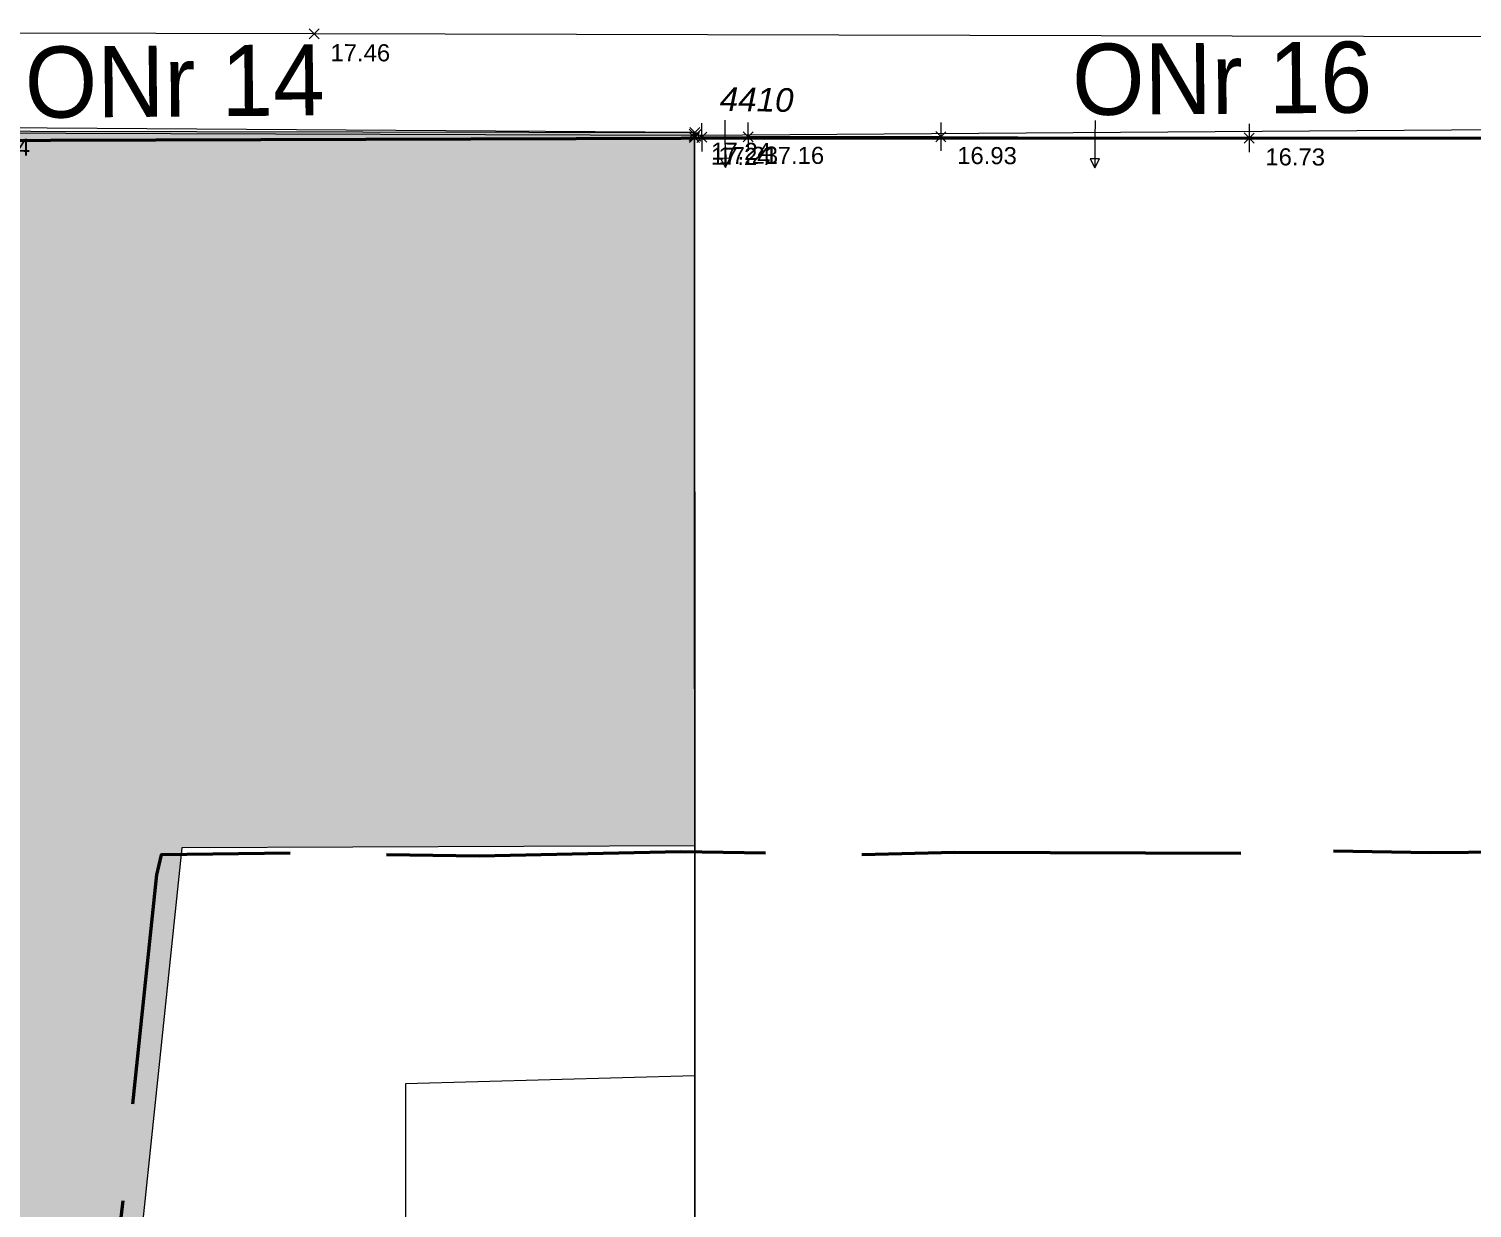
# Model space of a CAD drawing. Header units: metres. Extents: x -208 to 1512, y -277 to 123.
# Drawn here: x 735.44 to 765.89, y -22.43 to 2.43 of the extents above; entities that cross this region are included whole.
import ezdxf
from ezdxf.enums import TextEntityAlignment as Align

# ---------------------------------------------------------------- set-up
doc = ezdxf.new("R2010")
doc.units = ezdxf.units.M
doc.header["$MEASUREMENT"] = 0
for name, color, linetype in [('725 Nachbarbebauung', 7, 'Continuous'), ('730_DKM_Grenzen', 7, 'Continuous'), ('730_DKM_Punkte', 7, 'Continuous'), ('740_WienGV_Flwd-Bebauungsplan', 7, 'Continuous'), ('740_WienGV_L_Gebäude', 7, 'Continuous'), ('740_WienGV_T_Gebäude', 7, 'Continuous'), ('740_WienGV_T_Mauer_Sockel', 7, 'Continuous'), ('740_WienGV_T_Straßen_ Gehsteige_ Schienen', 7, 'Continuous'), ('740_WienGV_unbrauchbares', 7, 'Continuous'), ('918 Lageplan Beschriftung.x', 7, 'Continuous')]:
    doc.layers.add(name, color=color, linetype=linetype)
doc.styles.add('ERSTELLTER_STIL_1', font='arial.ttf')
doc.styles.add('ERSTELLTER_STIL_3', font='arial.ttf')
doc.styles.add('ERSTELLTER_STIL_5', font='arial.ttf', dxfattribs={"width": 0.936858})

# ---------------------------------------------------------------- blocks, each defined once
blk = doc.blocks.new('Decke_71_5', base_point=(749.487, 0.142))
at = {"layer": '725 Nachbarbebauung', "linetype": 'Continuous', "lineweight": 0, "true_color": 0x1f1f1f}
blk.add_hatch(color=250, dxfattribs=at).paths.add_polyline_path([(749.487, 0.142), (749.493, 0.247), (724.973, 0.298), (720.056, -43.986), (735.581, -44.294), (738.671, -14.836), (749.489, -14.794)])
at = {"layer": '725 Nachbarbebauung', "color": 8, "linetype": 'Continuous', "lineweight": 13, "flags": 128}
blk.add_lwpolyline([(749.487, 0.142), (749.489, -14.794), (738.671, -14.836), (735.581, -44.294), (720.056, -43.986), (724.973, 0.298), (749.493, 0.247)], close=True, dxfattribs=at)
blk = doc.blocks.new('FIG0200[517]_5', base_point=(749.498, 0.188))
at = {"layer": '730_DKM_Punkte', "color": 8, "linetype": 'Continuous', "lineweight": 13}
for p, q in [((749.371, 0.066), (749.625, 0.311)), ((749.375, 0.316), (749.621, 0.061))]:
    blk.add_line(p, q, dxfattribs=at)
at = {"layer": '730_DKM_Punkte', "color": 8, "lineweight": 13, "style": 'ERSTELLTER_STIL_1'}
blk.add_attdef('PNUM', text='', height=0.5, rotation=358.95, dxfattribs=at).set_placement((750.115, -0.221), align=Align.BOTTOM_LEFT)
blk = doc.blocks.new('EG_MARKER0[715]_5', base_point=(749.638, 0.144))
at = {"layer": '740_WienGV_T_Gebäude', "color": 252, "linetype": 'Continuous', "lineweight": 13, "true_color": 0x949494}
blk.add_line((749.634, 0.444), (749.642, -0.156), dxfattribs=at)
blk = doc.blocks.new('EG_MARKER0[716]_5', base_point=(750.616, 0.157))
at = {"layer": '740_WienGV_T_Gebäude', "color": 252, "linetype": 'Continuous', "lineweight": 13, "true_color": 0x949494}
blk.add_line((750.612, 0.457), (750.62, -0.143), dxfattribs=at)
blk = doc.blocks.new('BW00100[717]_5', base_point=(750.128, 0.007))
at = {"layer": '740_WienGV_T_Gebäude', "color": 252, "linetype": 'Continuous', "lineweight": 13, "true_color": 0x949494}
for p, q in [((750.122, 0.507), (750.127, 0.15)), ((750.127, 0.15), (750.136, -0.493)), ((750.229, -0.298), (750.036, -0.301)), ((750.036, -0.301), (750.136, -0.493)), ((750.136, -0.493), (750.229, -0.298))]:
    blk.add_line(p, q, dxfattribs=at)
blk = doc.blocks.new('EF_MARKER0[718]_5', base_point=(754.683, 0.157))
at = {"layer": '740_WienGV_T_Gebäude', "color": 252, "linetype": 'Continuous', "lineweight": 13, "true_color": 0x949494}
blk.add_line((754.685, 0.457), (754.682, -0.143), dxfattribs=at)
blk = doc.blocks.new('EF_MARKER0[719]_5', base_point=(761.185, 0.129))
at = {"layer": '740_WienGV_T_Gebäude', "color": 252, "linetype": 'Continuous', "lineweight": 13, "true_color": 0x949494}
blk.add_line((761.186, 0.429), (761.184, -0.171), dxfattribs=at)
blk = doc.blocks.new('BW00110[720]_5', base_point=(757.933, 0))
at = {"layer": '740_WienGV_T_Gebäude', "color": 252, "linetype": 'Continuous', "lineweight": 13, "true_color": 0x949494}
for p, q in [((757.936, 0.5), (757.934, 0.143)), ((757.934, 0.143), (757.931, -0.5)), ((758.028, -0.307), (757.835, -0.306)), ((757.835, -0.306), (757.931, -0.5)), ((757.931, -0.5), (758.028, -0.307))]:
    blk.add_line(p, q, dxfattribs=at)
blk = doc.blocks.new('DEF010[744]_5', base_point=(749.638, 0.144))
at = {"layer": '740_WienGV_T_Mauer_Sockel', "color": 252, "linetype": 'Continuous', "lineweight": 13, "true_color": 0x949494}
for p, q in [((749.531, 0.248), (749.746, 0.039)), ((749.743, 0.251), (749.534, 0.036))]:
    blk.add_line(p, q, dxfattribs=at)
at = {"layer": '740_WienGV_T_Mauer_Sockel', "color": 252, "lineweight": 13, "true_color": 0x949494, "style": 'ERSTELLTER_STIL_3'}
blk.add_attdef('HOEHE', text='', height=0.36, rotation=0.7674, dxfattribs=at).set_placement((749.99, -0.246), align=Align.MIDDLE_LEFT)
blk = doc.blocks.new('DEF010[788]_5', base_point=(754.683, 0.157))
at = {"layer": '740_WienGV_T_Mauer_Sockel', "color": 252, "linetype": 'Continuous', "lineweight": 13, "true_color": 0x949494}
for p, q in [((754.79, 0.263), (754.577, 0.052)), ((754.578, 0.264), (754.789, 0.051))]:
    blk.add_line(p, q, dxfattribs=at)
at = {"layer": '740_WienGV_T_Mauer_Sockel', "color": 252, "lineweight": 13, "true_color": 0x949494, "style": 'ERSTELLTER_STIL_3'}
blk.add_attdef('HOEHE', text='', height=0.36, rotation=359.752, dxfattribs=at).set_placement((755.028, -0.238), align=Align.MIDDLE_LEFT)
blk = doc.blocks.new('DEF010[809]_5', base_point=(749.493, 0.247))
at = {"layer": '740_WienGV_T_Gebäude', "color": 252, "linetype": 'Continuous', "lineweight": 13, "true_color": 0x949494}
for p, q in [((749.6, 0.353), (749.386, 0.142)), ((749.388, 0.354), (749.598, 0.141))]:
    blk.add_line(p, q, dxfattribs=at)
at = {"layer": '740_WienGV_T_Gebäude', "color": 252, "lineweight": 13, "true_color": 0x949494, "style": 'ERSTELLTER_STIL_3'}
blk.add_attdef('HOEHE', text='', height=0.36, rotation=359.6239, dxfattribs=at).set_placement((749.837, -0.146), align=Align.MIDDLE_LEFT)
blk = doc.blocks.new('DEF010[837]_5', base_point=(749.487, 0.142))
at = {"layer": '740_WienGV_T_Gebäude', "color": 252, "linetype": 'Continuous', "lineweight": 13, "true_color": 0x949494}
for p, q in [((749.594, 0.247), (749.38, 0.036)), ((749.382, 0.248), (749.593, 0.035))]:
    blk.add_line(p, q, dxfattribs=at)
at = {"layer": '740_WienGV_T_Gebäude', "color": 252, "lineweight": 13, "true_color": 0x949494, "style": 'ERSTELLTER_STIL_3'}
blk.add_attdef('HOEHE', text='', height=0.36, rotation=359.6239, dxfattribs=at).set_placement((749.831, -0.252), align=Align.MIDDLE_LEFT)
blk = doc.blocks.new('DEF010[843]_5', base_point=(733.864, 0.34))
at = {"layer": '740_WienGV_T_Mauer_Sockel', "color": 252, "linetype": 'Continuous', "lineweight": 13, "true_color": 0x949494}
for p, q in [((733.971, 0.445), (733.757, 0.234)), ((733.759, 0.447), (733.97, 0.233))]:
    blk.add_line(p, q, dxfattribs=at)
at = {"layer": '740_WienGV_T_Mauer_Sockel', "color": 252, "lineweight": 13, "true_color": 0x949494, "style": 'ERSTELLTER_STIL_3'}
blk.add_attdef('HOEHE', text='', height=0.36, rotation=359.6239, dxfattribs=at).set_placement((734.208, -0.056), align=Align.MIDDLE_LEFT)
blk = doc.blocks.new('DEF010[898]_5', base_point=(750.616, 0.157))
at = {"layer": '740_WienGV_T_Mauer_Sockel', "color": 252, "linetype": 'Continuous', "lineweight": 13, "true_color": 0x949494}
for p, q in [((750.51, 0.263), (750.722, 0.051)), ((750.722, 0.263), (750.51, 0.051))]:
    blk.add_line(p, q, dxfattribs=at)
at = {"layer": '740_WienGV_T_Mauer_Sockel', "color": 252, "lineweight": 13, "true_color": 0x949494, "style": 'ERSTELLTER_STIL_3'}
blk.add_attdef('HOEHE', text='', height=0.36, rotation=0.0065, dxfattribs=at).set_placement((750.962, -0.237), align=Align.MIDDLE_LEFT)
blk = doc.blocks.new('DEF010[935]_5', base_point=(741.461, 2.324))
at = {"layer": '740_WienGV_T_Straßen_ Gehsteige_ Schienen', "color": 252, "linetype": 'Continuous', "lineweight": 13, "true_color": 0x949494}
for p, q in [((741.567, 2.43), (741.354, 2.218)), ((741.355, 2.43), (741.567, 2.218))]:
    blk.add_line(p, q, dxfattribs=at)
at = {"layer": '740_WienGV_T_Straßen_ Gehsteige_ Schienen', "color": 252, "lineweight": 13, "true_color": 0x949494, "style": 'ERSTELLTER_STIL_3'}
blk.add_attdef('HOEHE', text='', height=0.36, rotation=359.852, dxfattribs=at).set_placement((741.806, 1.929), align=Align.MIDDLE_LEFT)
blk = doc.blocks.new('DEF010[954]_5', base_point=(761.185, 0.129))
at = {"layer": '740_WienGV_T_Mauer_Sockel', "color": 252, "linetype": 'Continuous', "lineweight": 13, "true_color": 0x949494}
for p, q in [((761.291, 0.235), (761.078, 0.024)), ((761.079, 0.236), (761.29, 0.023))]:
    blk.add_line(p, q, dxfattribs=at)
at = {"layer": '740_WienGV_T_Mauer_Sockel', "color": 252, "lineweight": 13, "true_color": 0x949494, "style": 'ERSTELLTER_STIL_3'}
blk.add_attdef('HOEHE', text='', height=0.36, rotation=359.752, dxfattribs=at).set_placement((761.529, -0.266), align=Align.MIDDLE_LEFT)

msp = doc.modelspace()

# ---------------------------------------------------------------- linework, layer by layer
at = {"layer": '730_DKM_Grenzen', "color": 8, "linetype": 'Continuous', "lineweight": 13}
for points in [[(749.498, 0.188), (768.444, 0.321)], [(725.155, 0.264), (749.498, 0.188)]]:
    msp.add_lwpolyline(points, dxfattribs=at)
at = {"layer": '740_WienGV_Flwd-Bebauungsplan', "color": 1, "linetype": 'Continuous', "lineweight": 50, "true_color": 0xfb0106}
for points in [[(813.72, 0.065), (805.634, -0.104), (789.318, 0.013), (768.243, 0.128), (749.205, 0.122), (724.812, 0.04), (723.92, -7.168), (723.211, -13.699), (720.604, -36.344), (719.699, -44.317), (719.392, -47.286)], [(765.004, -14.943), (762.965, -14.907)], [(771.037, -14.964), (768.234, -14.914), (765.004, -14.943)], [(740.952, -14.945), (738.231, -14.983), (738.139, -15.406), (737.833, -18.29)], [(744.945, -15.015), (742.991, -14.981)], [(750.98, -14.951), (749.196, -14.92), (744.945, -15.015)], [(754.975, -14.937), (753.019, -14.987)], [(761.009, -14.958), (754.975, -14.937)], [(737.833, -18.29), (737.629, -20.241)], [(737.423, -22.277), (736.724, -28.214)]]:
    msp.add_lwpolyline(points, dxfattribs=at)
at = {"layer": '740_WienGV_L_Gebäude', "color": 7, "linetype": 'Continuous', "lineweight": 25}
msp.add_line((749.487, 0.142), (749.494, -44.769), dxfattribs=at)
at = {"layer": '740_WienGV_L_Gebäude', "color": 252, "linetype": 'Continuous', "lineweight": 13, "true_color": 0x949494}
for points in [[(749.489, -14.794), (738.671, -14.836), (735.581, -44.294)], [(749.491, -19.645), (743.39, -19.813), (743.384, -27.254), (737.362, -27.304)]]:
    msp.add_lwpolyline(points, dxfattribs=at)
at = {"layer": '740_WienGV_T_Gebäude', "color": 7, "linetype": 'Continuous', "lineweight": 18}
for p, q in [((749.493, 0.247), (733.848, 0.35)), ((749.487, 0.142), (749.493, 0.247))]:
    msp.add_line(p, q, dxfattribs=at)
at = {"layer": '740_WienGV_T_Mauer_Sockel', "color": 252, "linetype": 'Continuous', "lineweight": 13, "true_color": 0x949494}
for p, q in [((749.638, 0.144), (749.487, 0.142)), ((750.616, 0.157), (749.638, 0.144)), ((749.638, 0.144), (749.638, 0.144)), ((750.616, 0.157), (750.616, 0.157))]:
    msp.add_line(p, q, dxfattribs=at)
at = {"layer": '740_WienGV_T_Mauer_Sockel', "color": 8, "linetype": 'Continuous', "lineweight": 13}
for p, q in [((754.683, 0.157), (750.616, 0.157)), ((768.433, 0.131), (761.185, 0.129))]:
    msp.add_line(p, q, dxfattribs=at)
at = {"layer": '740_WienGV_T_Straßen_ Gehsteige_ Schienen', "color": 8, "linetype": 'Continuous', "lineweight": 13}
for p, q in [((741.461, 2.324), (725.104, 2.366)), ((766.361, 2.26), (741.461, 2.324))]:
    msp.add_line(p, q, dxfattribs=at)
at = {"layer": '740_WienGV_unbrauchbares', "color": 252, "linetype": 'Continuous', "lineweight": 13, "true_color": 0x949494}
for p, q in [((761.185, 0.129), (754.683, 0.157)), ((754.683, 0.157), (754.683, 0.157)), ((761.185, 0.129), (761.185, 0.129))]:
    msp.add_line(p, q, dxfattribs=at)

# ---------------------------------------------------------------- block references
at = {"layer": '725 Nachbarbebauung', "color": 8, "linetype": 'Continuous', "lineweight": 13}
msp.add_blockref('Decke_71_5', (749.487, 0.142), dxfattribs=at)
at = {"layer": '730_DKM_Punkte', "color": 8, "linetype": 'Continuous', "lineweight": 13}
msp.add_blockref('FIG0200[517]_5', (749.498, 0.188), dxfattribs=at)
at = {"layer": '740_WienGV_T_Gebäude', "color": 252, "linetype": 'Continuous', "lineweight": 13, "true_color": 0x949494}
for name, p in [('DEF010[809]_5', (749.493, 0.247)), ('DEF010[837]_5', (749.487, 0.142))]:
    msp.add_blockref(name, p, dxfattribs=at).add_auto_attribs({'HOEHE': '17.24'})
at = {"layer": '740_WienGV_T_Gebäude', "color": 252, "linetype": 'Continuous', "lineweight": 13, "true_color": 0x8a8a8a}
for name, p in [('EG_MARKER0[715]_5', (749.638, 0.144)), ('BW00100[717]_5', (750.128, 0.007)), ('EG_MARKER0[716]_5', (750.616, 0.157))]:
    msp.add_blockref(name, p, dxfattribs=at)
at = {"layer": '740_WienGV_T_Gebäude', "color": 7, "linetype": 'Continuous', "lineweight": 25}
for name, p in [('EF_MARKER0[718]_5', (754.683, 0.157)), ('BW00110[720]_5', (757.933, 0)), ('EF_MARKER0[719]_5', (761.185, 0.129))]:
    msp.add_blockref(name, p, dxfattribs=at)
at = {"layer": '740_WienGV_T_Mauer_Sockel', "color": 252, "linetype": 'Continuous', "lineweight": 13, "true_color": 0x949494}
for name, p, values in [('DEF010[843]_5', (733.864, 0.34), {'HOEHE': '17.94'}), ('DEF010[744]_5', (749.638, 0.144), {'HOEHE': '17.23'}), ('DEF010[898]_5', (750.616, 0.157), {'HOEHE': '17.16'}), ('DEF010[788]_5', (754.683, 0.157), {'HOEHE': '16.93'}), ('DEF010[954]_5', (761.185, 0.129), {'HOEHE': '16.73'})]:
    msp.add_blockref(name, p, dxfattribs=at).add_auto_attribs(values)
at = {"layer": '740_WienGV_T_Straßen_ Gehsteige_ Schienen', "color": 252, "linetype": 'Continuous', "lineweight": 13, "true_color": 0x949494}
msp.add_blockref('DEF010[935]_5', (741.461, 2.324), dxfattribs=at).add_auto_attribs({'HOEHE': '17.46'})

# ---------------------------------------------------------------- texts
at = {"layer": '730_DKM_Punkte', "color": 8, "linetype": 'Continuous', "lineweight": 13, "insert": (750.016, 0.699), "char_height": 0.5, "attachment_point": 7, "rotation": 358.95, "style": 'ERSTELLTER_STIL_1'}
msp.add_mtext('\\A1;{\\pql;\\fArial|b0|i1|c0|p0;\\W1.000000;4410}', dxfattribs=at)
at = {"layer": '918 Lageplan Beschriftung.x', "color": 5, "linetype": 'Continuous', "lineweight": 0, "char_height": 1.5, "attachment_point": 7, "rotation": 0.494, "style": 'ERSTELLTER_STIL_5'}
for s, insert in [('\\A1;{\\pql;\\fArial|b0|i0|c0|p0;\\W0.936858;ONr \\fArial|b0|i0|c0|p0;\\W0.936858;16}', (757.459, 0.59)), ('\\A1;{\\pql;\\fArial|b0|i0|c0|p0;\\W0.936858;ONr \\fArial|b0|i0|c0|p0;\\W0.936858;14}', (735.364, 0.532))]:
    msp.add_mtext(s, dxfattribs=dict(at, insert=insert))

doc.saveas('drawing.dxf')
